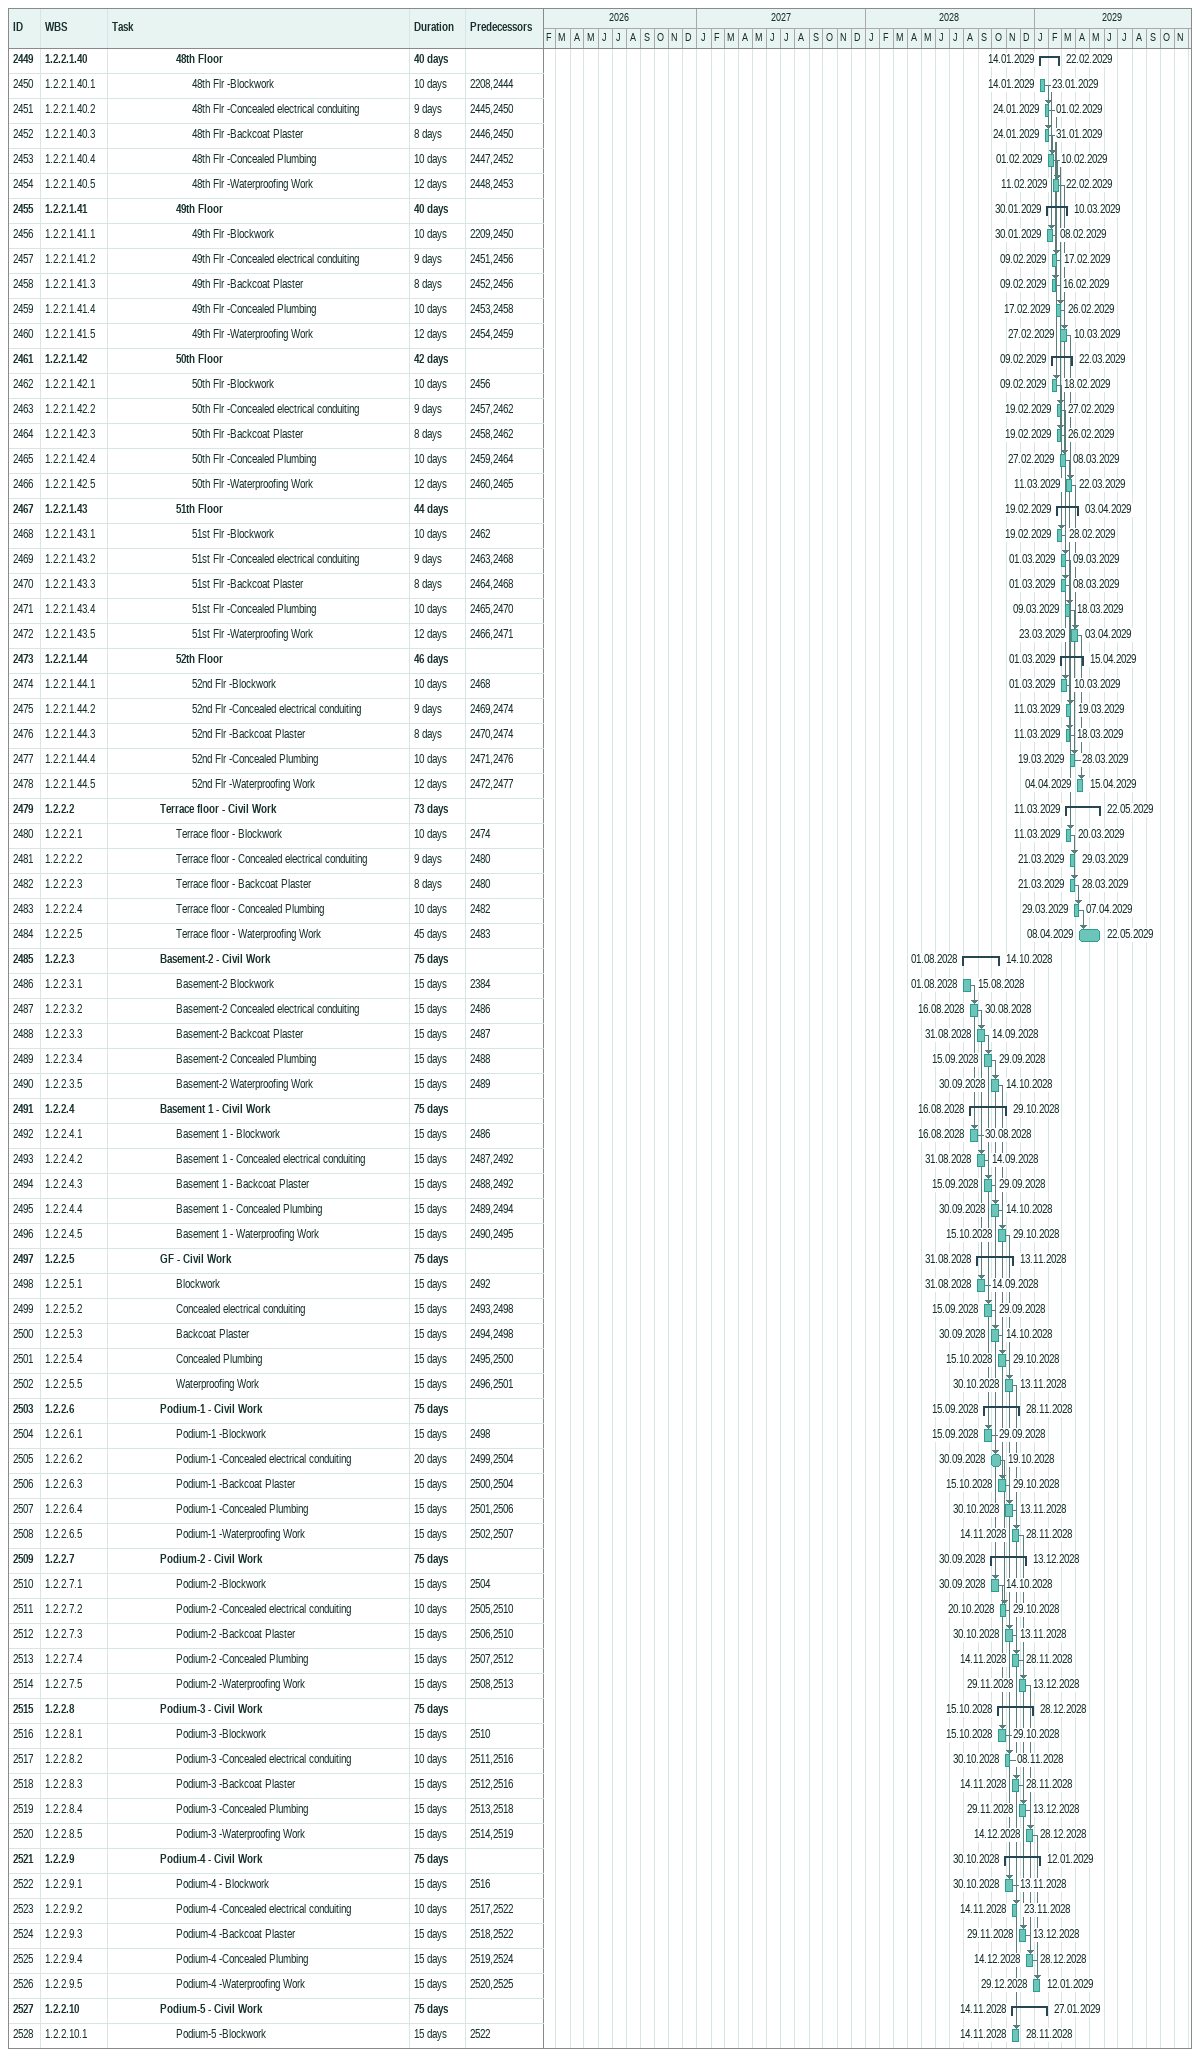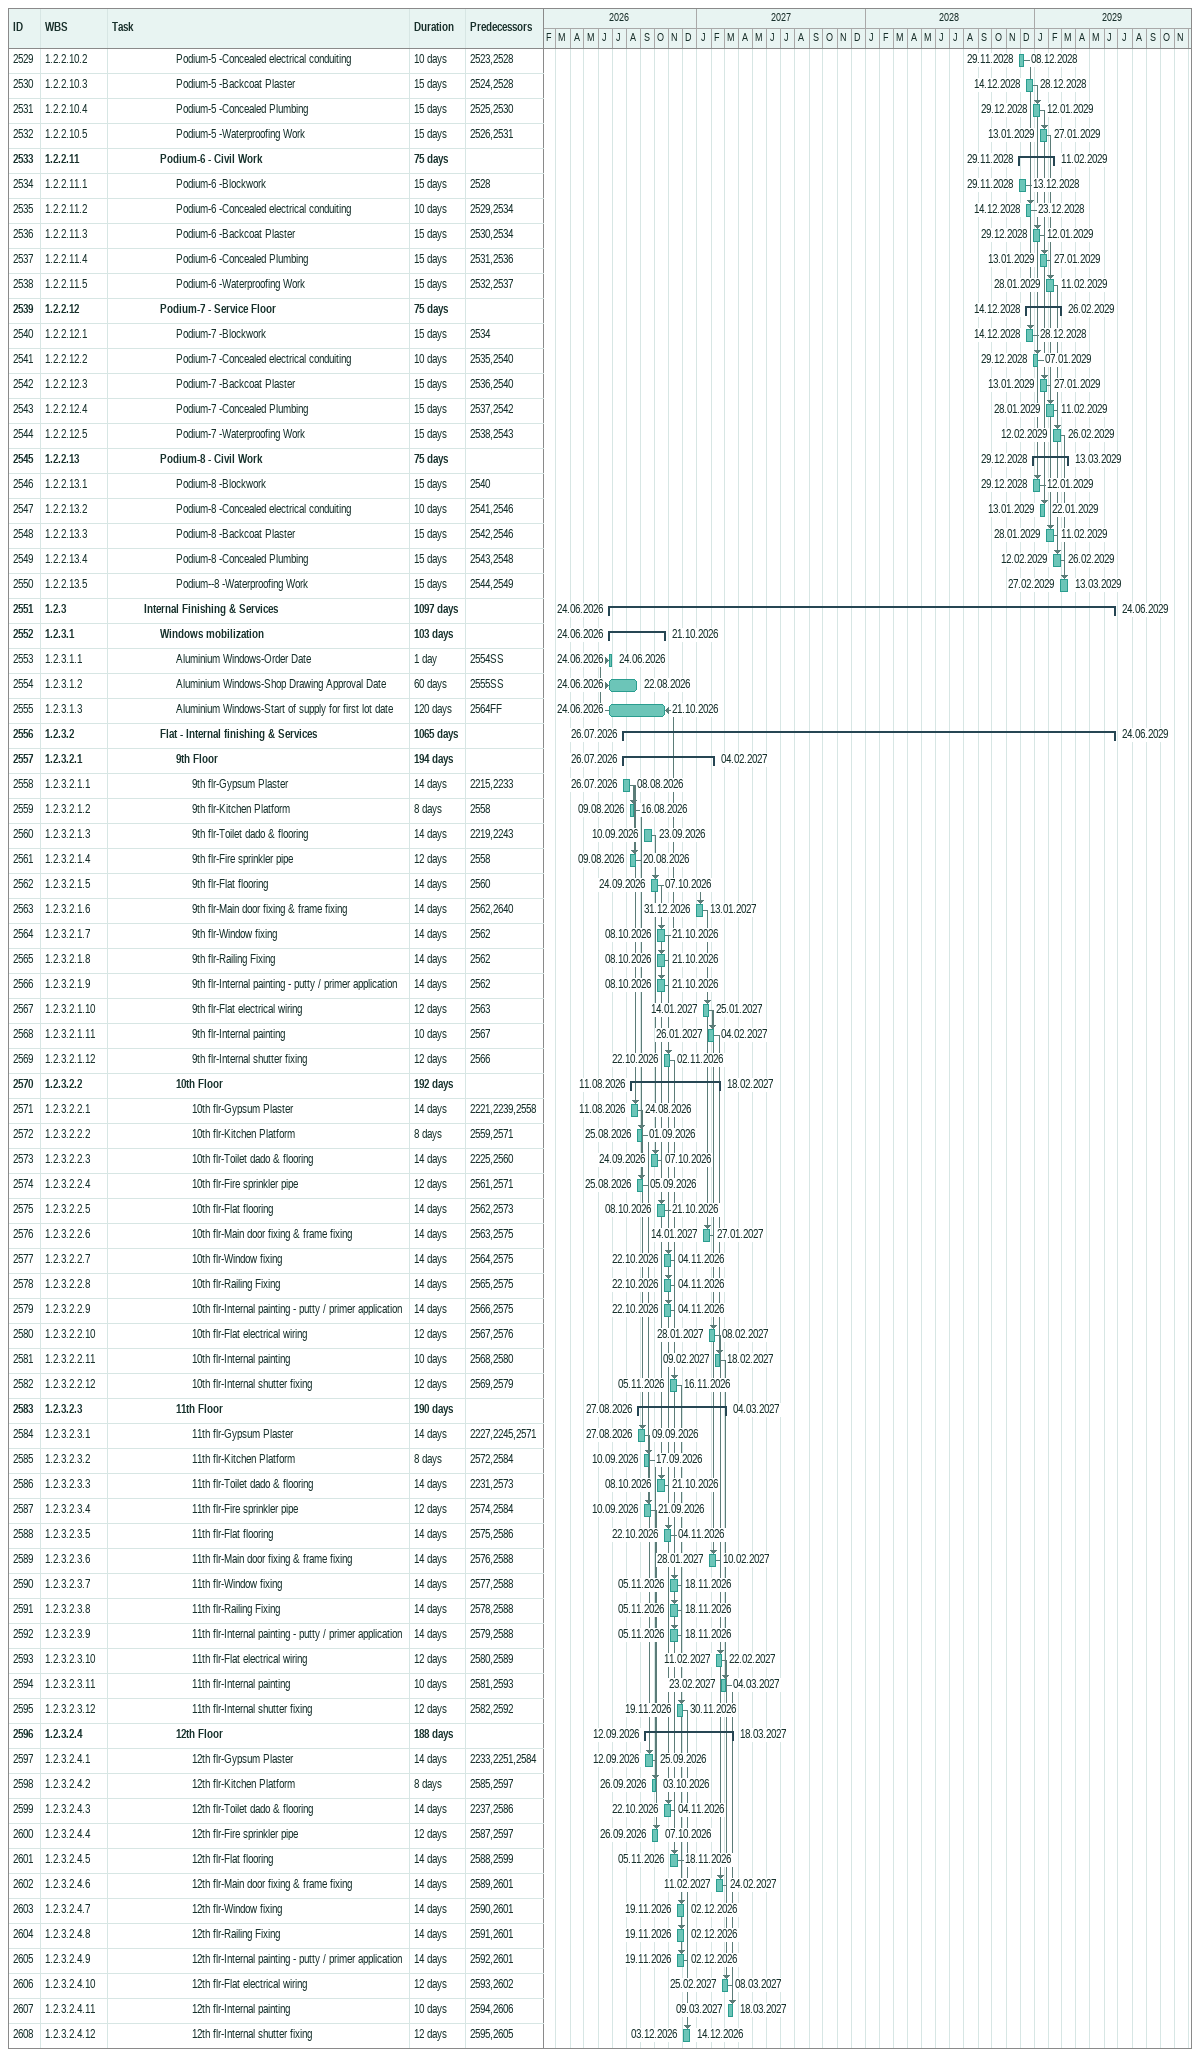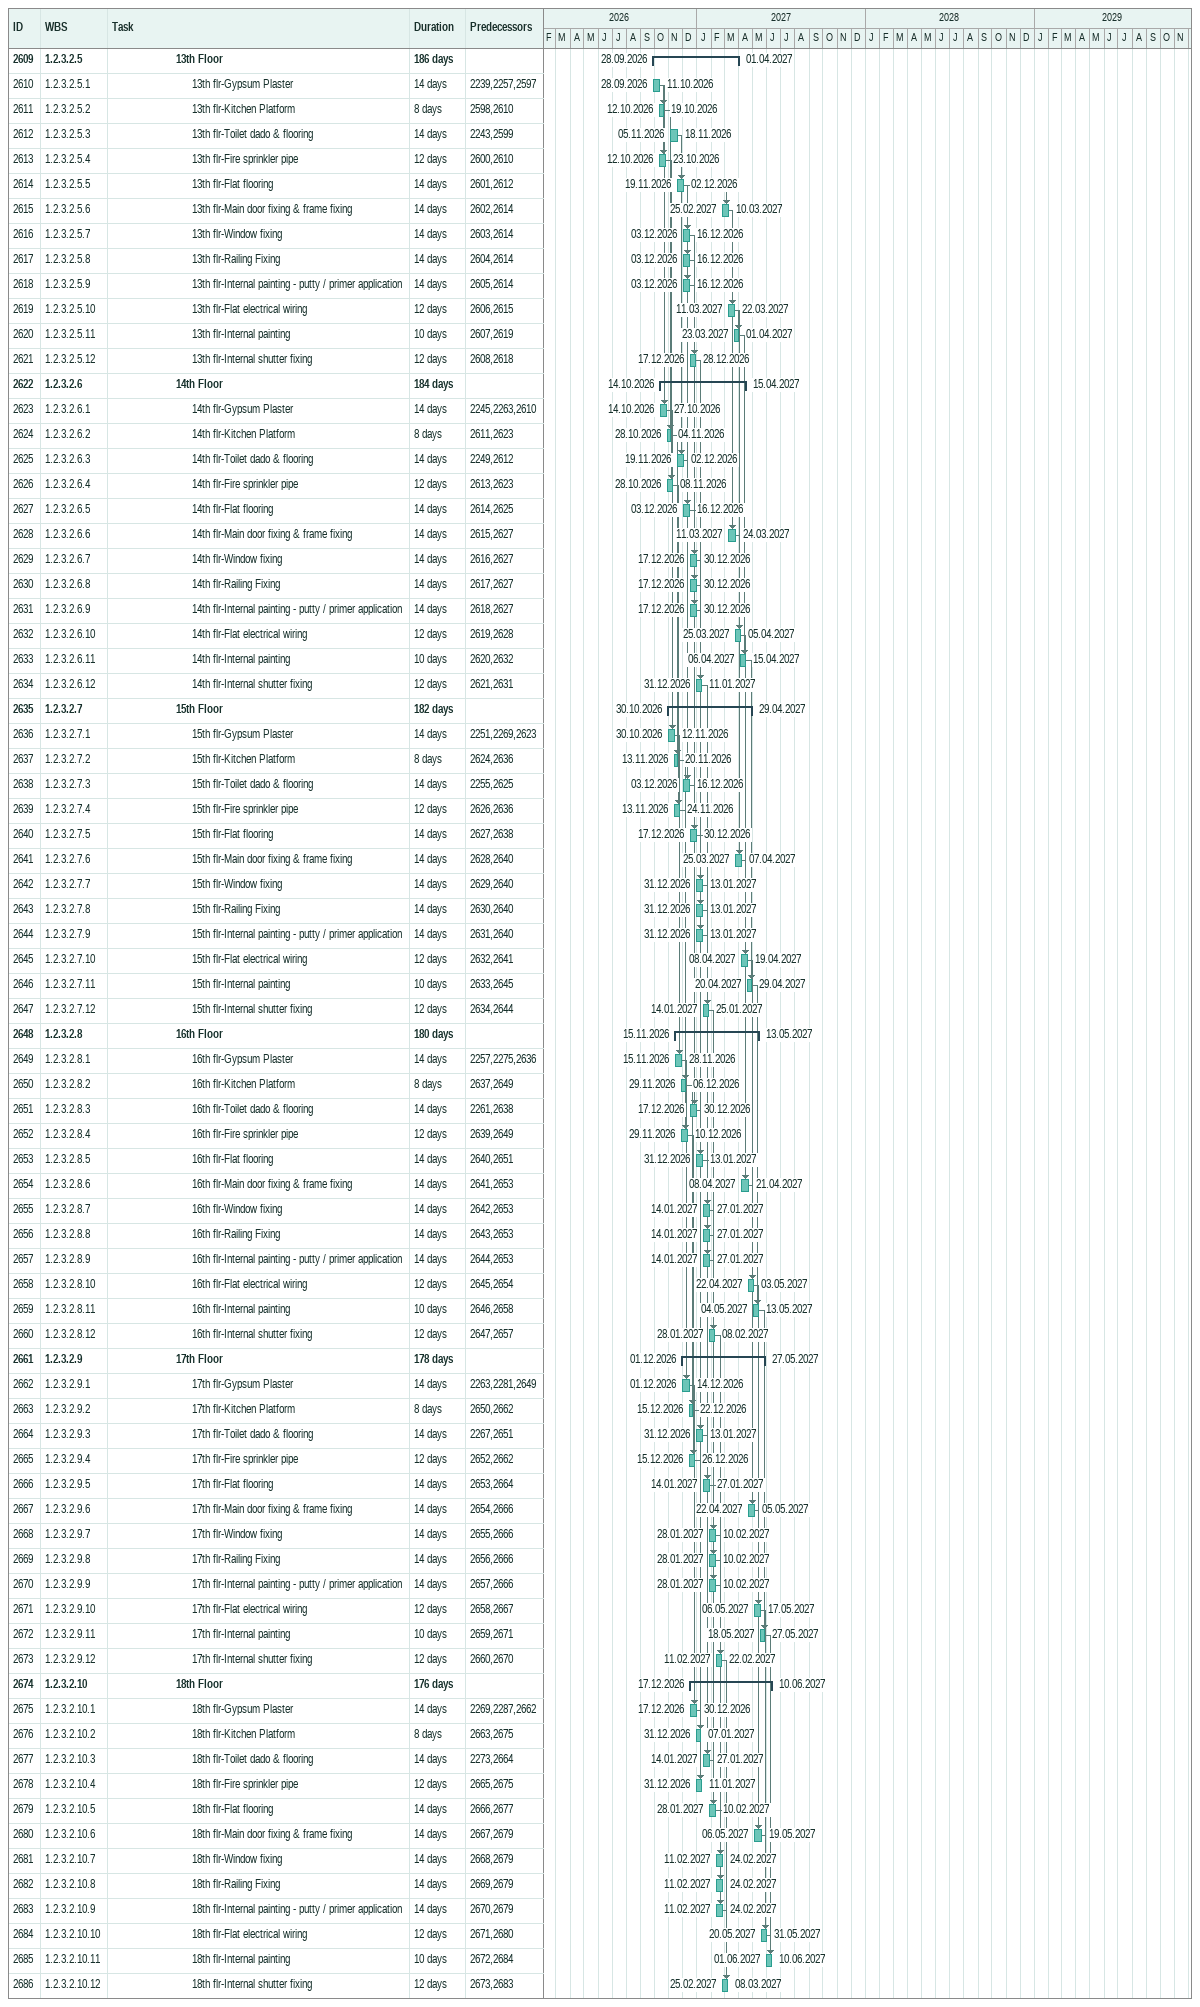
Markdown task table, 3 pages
| ID | WBS | Task | Duration | Start | Finish | Predecessors |
|---|---|---|---|---|---|---|
| 2449 | 1.2.2.1.40 | **48th Floor** | 40d | 2029-01-14 | 2029-02-22 |  |
| 2450 | 1.2.2.1.40.1 | 48th Flr -Blockwork | 10d | 2029-01-14 | 2029-01-23 | 2208, 2444 |
| 2451 | 1.2.2.1.40.2 | 48th Flr -Concealed electrical conduiting | 9d | 2029-01-24 | 2029-02-01 | 2445, 2450 |
| 2452 | 1.2.2.1.40.3 | 48th Flr -Backcoat Plaster | 8d | 2029-01-24 | 2029-01-31 | 2446, 2450 |
| 2453 | 1.2.2.1.40.4 | 48th Flr -Concealed Plumbing | 10d | 2029-02-01 | 2029-02-10 | 2447, 2452 |
| 2454 | 1.2.2.1.40.5 | 48th Flr -Waterproofing Work | 12d | 2029-02-11 | 2029-02-22 | 2448, 2453 |
| 2455 | 1.2.2.1.41 | **49th Floor** | 40d | 2029-01-30 | 2029-03-10 |  |
| 2456 | 1.2.2.1.41.1 | 49th Flr -Blockwork | 10d | 2029-01-30 | 2029-02-08 | 2209, 2450 |
| 2457 | 1.2.2.1.41.2 | 49th Flr -Concealed electrical conduiting | 9d | 2029-02-09 | 2029-02-17 | 2451, 2456 |
| 2458 | 1.2.2.1.41.3 | 49th Flr -Backcoat Plaster | 8d | 2029-02-09 | 2029-02-16 | 2452, 2456 |
| 2459 | 1.2.2.1.41.4 | 49th Flr -Concealed Plumbing | 10d | 2029-02-17 | 2029-02-26 | 2453, 2458 |
| 2460 | 1.2.2.1.41.5 | 49th Flr -Waterproofing Work | 12d | 2029-02-27 | 2029-03-10 | 2454, 2459 |
| 2461 | 1.2.2.1.42 | **50th Floor** | 42d | 2029-02-09 | 2029-03-22 |  |
| 2462 | 1.2.2.1.42.1 | 50th Flr -Blockwork | 10d | 2029-02-09 | 2029-02-18 | 2456 |
| 2463 | 1.2.2.1.42.2 | 50th Flr -Concealed electrical conduiting | 9d | 2029-02-19 | 2029-02-27 | 2457, 2462 |
| 2464 | 1.2.2.1.42.3 | 50th Flr -Backcoat Plaster | 8d | 2029-02-19 | 2029-02-26 | 2458, 2462 |
| 2465 | 1.2.2.1.42.4 | 50th Flr -Concealed Plumbing | 10d | 2029-02-27 | 2029-03-08 | 2459, 2464 |
| 2466 | 1.2.2.1.42.5 | 50th Flr -Waterproofing Work | 12d | 2029-03-11 | 2029-03-22 | 2460, 2465 |
| 2467 | 1.2.2.1.43 | **51th Floor** | 44d | 2029-02-19 | 2029-04-03 |  |
| 2468 | 1.2.2.1.43.1 | 51st Flr -Blockwork | 10d | 2029-02-19 | 2029-02-28 | 2462 |
| 2469 | 1.2.2.1.43.2 | 51st Flr -Concealed electrical conduiting | 9d | 2029-03-01 | 2029-03-09 | 2463, 2468 |
| 2470 | 1.2.2.1.43.3 | 51st Flr -Backcoat Plaster | 8d | 2029-03-01 | 2029-03-08 | 2464, 2468 |
| 2471 | 1.2.2.1.43.4 | 51st Flr -Concealed Plumbing | 10d | 2029-03-09 | 2029-03-18 | 2465, 2470 |
| 2472 | 1.2.2.1.43.5 | 51st Flr -Waterproofing Work | 12d | 2029-03-23 | 2029-04-03 | 2466, 2471 |
| 2473 | 1.2.2.1.44 | **52th Floor** | 46d | 2029-03-01 | 2029-04-15 |  |
| 2474 | 1.2.2.1.44.1 | 52nd Flr -Blockwork | 10d | 2029-03-01 | 2029-03-10 | 2468 |
| 2475 | 1.2.2.1.44.2 | 52nd Flr -Concealed electrical conduiting | 9d | 2029-03-11 | 2029-03-19 | 2469, 2474 |
| 2476 | 1.2.2.1.44.3 | 52nd Flr -Backcoat Plaster | 8d | 2029-03-11 | 2029-03-18 | 2470, 2474 |
| 2477 | 1.2.2.1.44.4 | 52nd Flr -Concealed Plumbing | 10d | 2029-03-19 | 2029-03-28 | 2471, 2476 |
| 2478 | 1.2.2.1.44.5 | 52nd Flr -Waterproofing Work | 12d | 2029-04-04 | 2029-04-15 | 2472, 2477 |
| 2479 | 1.2.2.2 | **Terrace floor - Civil Work** | 73d | 2029-03-11 | 2029-05-22 |  |
| 2480 | 1.2.2.2.1 | Terrace floor - Blockwork | 10d | 2029-03-11 | 2029-03-20 | 2474 |
| 2481 | 1.2.2.2.2 | Terrace floor - Concealed electrical conduiting | 9d | 2029-03-21 | 2029-03-29 | 2480 |
| 2482 | 1.2.2.2.3 | Terrace floor - Backcoat Plaster | 8d | 2029-03-21 | 2029-03-28 | 2480 |
| 2483 | 1.2.2.2.4 | Terrace floor - Concealed Plumbing | 10d | 2029-03-29 | 2029-04-07 | 2482 |
| 2484 | 1.2.2.2.5 | Terrace floor - Waterproofing Work | 45d | 2029-04-08 | 2029-05-22 | 2483 |
| 2485 | 1.2.2.3 | **Basement-2 - Civil Work** | 75d | 2028-08-01 | 2028-10-14 |  |
| 2486 | 1.2.2.3.1 | Basement-2 Blockwork | 15d | 2028-08-01 | 2028-08-15 | 2384 |
| 2487 | 1.2.2.3.2 | Basement-2 Concealed electrical conduiting | 15d | 2028-08-16 | 2028-08-30 | 2486 |
| 2488 | 1.2.2.3.3 | Basement-2 Backcoat Plaster | 15d | 2028-08-31 | 2028-09-14 | 2487 |
| 2489 | 1.2.2.3.4 | Basement-2 Concealed Plumbing | 15d | 2028-09-15 | 2028-09-29 | 2488 |
| 2490 | 1.2.2.3.5 | Basement-2 Waterproofing Work | 15d | 2028-09-30 | 2028-10-14 | 2489 |
| 2491 | 1.2.2.4 | **Basement 1 - Civil Work** | 75d | 2028-08-16 | 2028-10-29 |  |
| 2492 | 1.2.2.4.1 | Basement 1 - Blockwork | 15d | 2028-08-16 | 2028-08-30 | 2486 |
| 2493 | 1.2.2.4.2 | Basement 1 - Concealed electrical conduiting | 15d | 2028-08-31 | 2028-09-14 | 2487, 2492 |
| 2494 | 1.2.2.4.3 | Basement 1 - Backcoat Plaster | 15d | 2028-09-15 | 2028-09-29 | 2488, 2492 |
| 2495 | 1.2.2.4.4 | Basement 1 - Concealed Plumbing | 15d | 2028-09-30 | 2028-10-14 | 2489, 2494 |
| 2496 | 1.2.2.4.5 | Basement 1 - Waterproofing Work | 15d | 2028-10-15 | 2028-10-29 | 2490, 2495 |
| 2497 | 1.2.2.5 | **GF - Civil Work** | 75d | 2028-08-31 | 2028-11-13 |  |
| 2498 | 1.2.2.5.1 | Blockwork | 15d | 2028-08-31 | 2028-09-14 | 2492 |
| 2499 | 1.2.2.5.2 | Concealed electrical conduiting | 15d | 2028-09-15 | 2028-09-29 | 2493, 2498 |
| 2500 | 1.2.2.5.3 | Backcoat Plaster | 15d | 2028-09-30 | 2028-10-14 | 2494, 2498 |
| 2501 | 1.2.2.5.4 | Concealed Plumbing | 15d | 2028-10-15 | 2028-10-29 | 2495, 2500 |
| 2502 | 1.2.2.5.5 | Waterproofing Work | 15d | 2028-10-30 | 2028-11-13 | 2496, 2501 |
| 2503 | 1.2.2.6 | **Podium-1 - Civil Work** | 75d | 2028-09-15 | 2028-11-28 |  |
| 2504 | 1.2.2.6.1 | Podium-1 -Blockwork | 15d | 2028-09-15 | 2028-09-29 | 2498 |
| 2505 | 1.2.2.6.2 | Podium-1 -Concealed electrical conduiting | 20d | 2028-09-30 | 2028-10-19 | 2499, 2504 |
| 2506 | 1.2.2.6.3 | Podium-1 -Backcoat Plaster | 15d | 2028-10-15 | 2028-10-29 | 2500, 2504 |
| 2507 | 1.2.2.6.4 | Podium-1 -Concealed Plumbing | 15d | 2028-10-30 | 2028-11-13 | 2501, 2506 |
| 2508 | 1.2.2.6.5 | Podium-1 -Waterproofing Work | 15d | 2028-11-14 | 2028-11-28 | 2502, 2507 |
| 2509 | 1.2.2.7 | **Podium-2 - Civil Work** | 75d | 2028-09-30 | 2028-12-13 |  |
| 2510 | 1.2.2.7.1 | Podium-2 -Blockwork | 15d | 2028-09-30 | 2028-10-14 | 2504 |
| 2511 | 1.2.2.7.2 | Podium-2 -Concealed electrical conduiting | 10d | 2028-10-20 | 2028-10-29 | 2505, 2510 |
| 2512 | 1.2.2.7.3 | Podium-2 -Backcoat Plaster | 15d | 2028-10-30 | 2028-11-13 | 2506, 2510 |
| 2513 | 1.2.2.7.4 | Podium-2 -Concealed Plumbing | 15d | 2028-11-14 | 2028-11-28 | 2507, 2512 |
| 2514 | 1.2.2.7.5 | Podium-2 -Waterproofing Work | 15d | 2028-11-29 | 2028-12-13 | 2508, 2513 |
| 2515 | 1.2.2.8 | **Podium-3 - Civil Work** | 75d | 2028-10-15 | 2028-12-28 |  |
| 2516 | 1.2.2.8.1 | Podium-3 -Blockwork | 15d | 2028-10-15 | 2028-10-29 | 2510 |
| 2517 | 1.2.2.8.2 | Podium-3 -Concealed electrical conduiting | 10d | 2028-10-30 | 2028-11-08 | 2511, 2516 |
| 2518 | 1.2.2.8.3 | Podium-3 -Backcoat Plaster | 15d | 2028-11-14 | 2028-11-28 | 2512, 2516 |
| 2519 | 1.2.2.8.4 | Podium-3 -Concealed Plumbing | 15d | 2028-11-29 | 2028-12-13 | 2513, 2518 |
| 2520 | 1.2.2.8.5 | Podium-3 -Waterproofing Work | 15d | 2028-12-14 | 2028-12-28 | 2514, 2519 |
| 2521 | 1.2.2.9 | **Podium-4 - Civil Work** | 75d | 2028-10-30 | 2029-01-12 |  |
| 2522 | 1.2.2.9.1 | Podium-4 - Blockwork | 15d | 2028-10-30 | 2028-11-13 | 2516 |
| 2523 | 1.2.2.9.2 | Podium-4 -Concealed electrical conduiting | 10d | 2028-11-14 | 2028-11-23 | 2517, 2522 |
| 2524 | 1.2.2.9.3 | Podium-4 -Backcoat Plaster | 15d | 2028-11-29 | 2028-12-13 | 2518, 2522 |
| 2525 | 1.2.2.9.4 | Podium-4 -Concealed Plumbing | 15d | 2028-12-14 | 2028-12-28 | 2519, 2524 |
| 2526 | 1.2.2.9.5 | Podium-4 -Waterproofing Work | 15d | 2028-12-29 | 2029-01-12 | 2520, 2525 |
| 2527 | 1.2.2.10 | **Podium-5 - Civil Work** | 75d | 2028-11-14 | 2029-01-27 |  |
| 2528 | 1.2.2.10.1 | Podium-5 -Blockwork | 15d | 2028-11-14 | 2028-11-28 | 2522 |
| 2529 | 1.2.2.10.2 | Podium-5 -Concealed electrical conduiting | 10d | 2028-11-29 | 2028-12-08 | 2523, 2528 |
| 2530 | 1.2.2.10.3 | Podium-5 -Backcoat Plaster | 15d | 2028-12-14 | 2028-12-28 | 2524, 2528 |
| 2531 | 1.2.2.10.4 | Podium-5 -Concealed Plumbing | 15d | 2028-12-29 | 2029-01-12 | 2525, 2530 |
| 2532 | 1.2.2.10.5 | Podium-5 -Waterproofing Work | 15d | 2029-01-13 | 2029-01-27 | 2526, 2531 |
| 2533 | 1.2.2.11 | **Podium-6 - Civil Work** | 75d | 2028-11-29 | 2029-02-11 |  |
| 2534 | 1.2.2.11.1 | Podium-6 -Blockwork | 15d | 2028-11-29 | 2028-12-13 | 2528 |
| 2535 | 1.2.2.11.2 | Podium-6 -Concealed electrical conduiting | 10d | 2028-12-14 | 2028-12-23 | 2529, 2534 |
| 2536 | 1.2.2.11.3 | Podium-6 -Backcoat Plaster | 15d | 2028-12-29 | 2029-01-12 | 2530, 2534 |
| 2537 | 1.2.2.11.4 | Podium-6 -Concealed Plumbing | 15d | 2029-01-13 | 2029-01-27 | 2531, 2536 |
| 2538 | 1.2.2.11.5 | Podium-6 -Waterproofing Work | 15d | 2029-01-28 | 2029-02-11 | 2532, 2537 |
| 2539 | 1.2.2.12 | **Podium-7 - Service Floor** | 75d | 2028-12-14 | 2029-02-26 |  |
| 2540 | 1.2.2.12.1 | Podium-7 -Blockwork | 15d | 2028-12-14 | 2028-12-28 | 2534 |
| 2541 | 1.2.2.12.2 | Podium-7 -Concealed electrical conduiting | 10d | 2028-12-29 | 2029-01-07 | 2535, 2540 |
| 2542 | 1.2.2.12.3 | Podium-7 -Backcoat Plaster | 15d | 2029-01-13 | 2029-01-27 | 2536, 2540 |
| 2543 | 1.2.2.12.4 | Podium-7 -Concealed Plumbing | 15d | 2029-01-28 | 2029-02-11 | 2537, 2542 |
| 2544 | 1.2.2.12.5 | Podium-7 -Waterproofing Work | 15d | 2029-02-12 | 2029-02-26 | 2538, 2543 |
| 2545 | 1.2.2.13 | **Podium-8 - Civil Work** | 75d | 2028-12-29 | 2029-03-13 |  |
| 2546 | 1.2.2.13.1 | Podium-8 -Blockwork | 15d | 2028-12-29 | 2029-01-12 | 2540 |
| 2547 | 1.2.2.13.2 | Podium-8 -Concealed electrical conduiting | 10d | 2029-01-13 | 2029-01-22 | 2541, 2546 |
| 2548 | 1.2.2.13.3 | Podium-8 -Backcoat Plaster | 15d | 2029-01-28 | 2029-02-11 | 2542, 2546 |
| 2549 | 1.2.2.13.4 | Podium-8 -Concealed Plumbing | 15d | 2029-02-12 | 2029-02-26 | 2543, 2548 |
| 2550 | 1.2.2.13.5 | Podium--8 -Waterproofing Work | 15d | 2029-02-27 | 2029-03-13 | 2544, 2549 |
| 2551 | 1.2.3 | **Internal Finishing & Services** | 1097d | 2026-06-24 | 2029-06-24 |  |
| 2552 | 1.2.3.1 | **Windows mobilization** | 103d | 2026-06-24 | 2026-10-21 |  |
| 2553 | 1.2.3.1.1 | Aluminium Windows-Order Date | 1d | 2026-06-24 | 2026-06-24 | 2554SS |
| 2554 | 1.2.3.1.2 | Aluminium Windows-Shop Drawing Approval Date | 60d | 2026-06-24 | 2026-08-22 | 2555SS |
| 2555 | 1.2.3.1.3 | Aluminium Windows-Start of supply for first lot date | 120d | 2026-06-24 | 2026-10-21 | 2564FF |
| 2556 | 1.2.3.2 | **Flat - Internal finishing & Services** | 1065d | 2026-07-26 | 2029-06-24 |  |
| 2557 | 1.2.3.2.1 | **9th Floor** | 194d | 2026-07-26 | 2027-02-04 |  |
| 2558 | 1.2.3.2.1.1 | 9th flr-Gypsum Plaster | 14d | 2026-07-26 | 2026-08-08 | 2215, 2233 |
| 2559 | 1.2.3.2.1.2 | 9th flr-Kitchen Platform | 8d | 2026-08-09 | 2026-08-16 | 2558 |
| 2560 | 1.2.3.2.1.3 | 9th flr-Toilet dado & flooring | 14d | 2026-09-10 | 2026-09-23 | 2219, 2243 |
| 2561 | 1.2.3.2.1.4 | 9th flr-Fire sprinkler pipe | 12d | 2026-08-09 | 2026-08-20 | 2558 |
| 2562 | 1.2.3.2.1.5 | 9th flr-Flat flooring | 14d | 2026-09-24 | 2026-10-07 | 2560 |
| 2563 | 1.2.3.2.1.6 | 9th flr-Main door fixing & frame fixing | 14d | 2026-12-31 | 2027-01-13 | 2562, 2640 |
| 2564 | 1.2.3.2.1.7 | 9th flr-Window fixing | 14d | 2026-10-08 | 2026-10-21 | 2562 |
| 2565 | 1.2.3.2.1.8 | 9th flr-Railing Fixing | 14d | 2026-10-08 | 2026-10-21 | 2562 |
| 2566 | 1.2.3.2.1.9 | 9th flr-Internal painting - putty / primer application | 14d | 2026-10-08 | 2026-10-21 | 2562 |
| 2567 | 1.2.3.2.1.10 | 9th flr-Flat electrical wiring | 12d | 2027-01-14 | 2027-01-25 | 2563 |
| 2568 | 1.2.3.2.1.11 | 9th flr-Internal painting | 10d | 2027-01-26 | 2027-02-04 | 2567 |
| 2569 | 1.2.3.2.1.12 | 9th flr-Internal shutter fixing | 12d | 2026-10-22 | 2026-11-02 | 2566 |
| 2570 | 1.2.3.2.2 | **10th Floor** | 192d | 2026-08-11 | 2027-02-18 |  |
| 2571 | 1.2.3.2.2.1 | 10th flr-Gypsum Plaster | 14d | 2026-08-11 | 2026-08-24 | 2221, 2239, 2558 |
| 2572 | 1.2.3.2.2.2 | 10th flr-Kitchen Platform | 8d | 2026-08-25 | 2026-09-01 | 2559, 2571 |
| 2573 | 1.2.3.2.2.3 | 10th flr-Toilet dado & flooring | 14d | 2026-09-24 | 2026-10-07 | 2225, 2560 |
| 2574 | 1.2.3.2.2.4 | 10th flr-Fire sprinkler pipe | 12d | 2026-08-25 | 2026-09-05 | 2561, 2571 |
| 2575 | 1.2.3.2.2.5 | 10th flr-Flat flooring | 14d | 2026-10-08 | 2026-10-21 | 2562, 2573 |
| 2576 | 1.2.3.2.2.6 | 10th flr-Main door fixing & frame fixing | 14d | 2027-01-14 | 2027-01-27 | 2563, 2575 |
| 2577 | 1.2.3.2.2.7 | 10th flr-Window fixing | 14d | 2026-10-22 | 2026-11-04 | 2564, 2575 |
| 2578 | 1.2.3.2.2.8 | 10th flr-Railing Fixing | 14d | 2026-10-22 | 2026-11-04 | 2565, 2575 |
| 2579 | 1.2.3.2.2.9 | 10th flr-Internal painting - putty / primer application | 14d | 2026-10-22 | 2026-11-04 | 2566, 2575 |
| 2580 | 1.2.3.2.2.10 | 10th flr-Flat electrical wiring | 12d | 2027-01-28 | 2027-02-08 | 2567, 2576 |
| 2581 | 1.2.3.2.2.11 | 10th flr-Internal painting | 10d | 2027-02-09 | 2027-02-18 | 2568, 2580 |
| 2582 | 1.2.3.2.2.12 | 10th flr-Internal shutter fixing | 12d | 2026-11-05 | 2026-11-16 | 2569, 2579 |
| 2583 | 1.2.3.2.3 | **11th Floor** | 190d | 2026-08-27 | 2027-03-04 |  |
| 2584 | 1.2.3.2.3.1 | 11th flr-Gypsum Plaster | 14d | 2026-08-27 | 2026-09-09 | 2227, 2245, 2571 |
| 2585 | 1.2.3.2.3.2 | 11th flr-Kitchen Platform | 8d | 2026-09-10 | 2026-09-17 | 2572, 2584 |
| 2586 | 1.2.3.2.3.3 | 11th flr-Toilet dado & flooring | 14d | 2026-10-08 | 2026-10-21 | 2231, 2573 |
| 2587 | 1.2.3.2.3.4 | 11th flr-Fire sprinkler pipe | 12d | 2026-09-10 | 2026-09-21 | 2574, 2584 |
| 2588 | 1.2.3.2.3.5 | 11th flr-Flat flooring | 14d | 2026-10-22 | 2026-11-04 | 2575, 2586 |
| 2589 | 1.2.3.2.3.6 | 11th flr-Main door fixing & frame fixing | 14d | 2027-01-28 | 2027-02-10 | 2576, 2588 |
| 2590 | 1.2.3.2.3.7 | 11th flr-Window fixing | 14d | 2026-11-05 | 2026-11-18 | 2577, 2588 |
| 2591 | 1.2.3.2.3.8 | 11th flr-Railing Fixing | 14d | 2026-11-05 | 2026-11-18 | 2578, 2588 |
| 2592 | 1.2.3.2.3.9 | 11th flr-Internal painting - putty / primer application | 14d | 2026-11-05 | 2026-11-18 | 2579, 2588 |
| 2593 | 1.2.3.2.3.10 | 11th flr-Flat electrical wiring | 12d | 2027-02-11 | 2027-02-22 | 2580, 2589 |
| 2594 | 1.2.3.2.3.11 | 11th flr-Internal painting | 10d | 2027-02-23 | 2027-03-04 | 2581, 2593 |
| 2595 | 1.2.3.2.3.12 | 11th flr-Internal shutter fixing | 12d | 2026-11-19 | 2026-11-30 | 2582, 2592 |
| 2596 | 1.2.3.2.4 | **12th Floor** | 188d | 2026-09-12 | 2027-03-18 |  |
| 2597 | 1.2.3.2.4.1 | 12th flr-Gypsum Plaster | 14d | 2026-09-12 | 2026-09-25 | 2233, 2251, 2584 |
| 2598 | 1.2.3.2.4.2 | 12th flr-Kitchen Platform | 8d | 2026-09-26 | 2026-10-03 | 2585, 2597 |
| 2599 | 1.2.3.2.4.3 | 12th flr-Toilet dado & flooring | 14d | 2026-10-22 | 2026-11-04 | 2237, 2586 |
| 2600 | 1.2.3.2.4.4 | 12th flr-Fire sprinkler pipe | 12d | 2026-09-26 | 2026-10-07 | 2587, 2597 |
| 2601 | 1.2.3.2.4.5 | 12th flr-Flat flooring | 14d | 2026-11-05 | 2026-11-18 | 2588, 2599 |
| 2602 | 1.2.3.2.4.6 | 12th flr-Main door fixing & frame fixing | 14d | 2027-02-11 | 2027-02-24 | 2589, 2601 |
| 2603 | 1.2.3.2.4.7 | 12th flr-Window fixing | 14d | 2026-11-19 | 2026-12-02 | 2590, 2601 |
| 2604 | 1.2.3.2.4.8 | 12th flr-Railing Fixing | 14d | 2026-11-19 | 2026-12-02 | 2591, 2601 |
| 2605 | 1.2.3.2.4.9 | 12th flr-Internal painting - putty / primer application | 14d | 2026-11-19 | 2026-12-02 | 2592, 2601 |
| 2606 | 1.2.3.2.4.10 | 12th flr-Flat electrical wiring | 12d | 2027-02-25 | 2027-03-08 | 2593, 2602 |
| 2607 | 1.2.3.2.4.11 | 12th flr-Internal painting | 10d | 2027-03-09 | 2027-03-18 | 2594, 2606 |
| 2608 | 1.2.3.2.4.12 | 12th flr-Internal shutter fixing | 12d | 2026-12-03 | 2026-12-14 | 2595, 2605 |
| 2609 | 1.2.3.2.5 | **13th Floor** | 186d | 2026-09-28 | 2027-04-01 |  |
| 2610 | 1.2.3.2.5.1 | 13th flr-Gypsum Plaster | 14d | 2026-09-28 | 2026-10-11 | 2239, 2257, 2597 |
| 2611 | 1.2.3.2.5.2 | 13th flr-Kitchen Platform | 8d | 2026-10-12 | 2026-10-19 | 2598, 2610 |
| 2612 | 1.2.3.2.5.3 | 13th flr-Toilet dado & flooring | 14d | 2026-11-05 | 2026-11-18 | 2243, 2599 |
| 2613 | 1.2.3.2.5.4 | 13th flr-Fire sprinkler pipe | 12d | 2026-10-12 | 2026-10-23 | 2600, 2610 |
| 2614 | 1.2.3.2.5.5 | 13th flr-Flat flooring | 14d | 2026-11-19 | 2026-12-02 | 2601, 2612 |
| 2615 | 1.2.3.2.5.6 | 13th flr-Main door fixing & frame fixing | 14d | 2027-02-25 | 2027-03-10 | 2602, 2614 |
| 2616 | 1.2.3.2.5.7 | 13th flr-Window fixing | 14d | 2026-12-03 | 2026-12-16 | 2603, 2614 |
| 2617 | 1.2.3.2.5.8 | 13th flr-Railing Fixing | 14d | 2026-12-03 | 2026-12-16 | 2604, 2614 |
| 2618 | 1.2.3.2.5.9 | 13th flr-Internal painting - putty / primer application | 14d | 2026-12-03 | 2026-12-16 | 2605, 2614 |
| 2619 | 1.2.3.2.5.10 | 13th flr-Flat electrical wiring | 12d | 2027-03-11 | 2027-03-22 | 2606, 2615 |
| 2620 | 1.2.3.2.5.11 | 13th flr-Internal painting | 10d | 2027-03-23 | 2027-04-01 | 2607, 2619 |
| 2621 | 1.2.3.2.5.12 | 13th flr-Internal shutter fixing | 12d | 2026-12-17 | 2026-12-28 | 2608, 2618 |
| 2622 | 1.2.3.2.6 | **14th Floor** | 184d | 2026-10-14 | 2027-04-15 |  |
| 2623 | 1.2.3.2.6.1 | 14th flr-Gypsum Plaster | 14d | 2026-10-14 | 2026-10-27 | 2245, 2263, 2610 |
| 2624 | 1.2.3.2.6.2 | 14th flr-Kitchen Platform | 8d | 2026-10-28 | 2026-11-04 | 2611, 2623 |
| 2625 | 1.2.3.2.6.3 | 14th flr-Toilet dado & flooring | 14d | 2026-11-19 | 2026-12-02 | 2249, 2612 |
| 2626 | 1.2.3.2.6.4 | 14th flr-Fire sprinkler pipe | 12d | 2026-10-28 | 2026-11-08 | 2613, 2623 |
| 2627 | 1.2.3.2.6.5 | 14th flr-Flat flooring | 14d | 2026-12-03 | 2026-12-16 | 2614, 2625 |
| 2628 | 1.2.3.2.6.6 | 14th flr-Main door fixing & frame fixing | 14d | 2027-03-11 | 2027-03-24 | 2615, 2627 |
| 2629 | 1.2.3.2.6.7 | 14th flr-Window fixing | 14d | 2026-12-17 | 2026-12-30 | 2616, 2627 |
| 2630 | 1.2.3.2.6.8 | 14th flr-Railing Fixing | 14d | 2026-12-17 | 2026-12-30 | 2617, 2627 |
| 2631 | 1.2.3.2.6.9 | 14th flr-Internal painting - putty / primer application | 14d | 2026-12-17 | 2026-12-30 | 2618, 2627 |
| 2632 | 1.2.3.2.6.10 | 14th flr-Flat electrical wiring | 12d | 2027-03-25 | 2027-04-05 | 2619, 2628 |
| 2633 | 1.2.3.2.6.11 | 14th flr-Internal painting | 10d | 2027-04-06 | 2027-04-15 | 2620, 2632 |
| 2634 | 1.2.3.2.6.12 | 14th flr-Internal shutter fixing | 12d | 2026-12-31 | 2027-01-11 | 2621, 2631 |
| 2635 | 1.2.3.2.7 | **15th Floor** | 182d | 2026-10-30 | 2027-04-29 |  |
| 2636 | 1.2.3.2.7.1 | 15th flr-Gypsum Plaster | 14d | 2026-10-30 | 2026-11-12 | 2251, 2269, 2623 |
| 2637 | 1.2.3.2.7.2 | 15th flr-Kitchen Platform | 8d | 2026-11-13 | 2026-11-20 | 2624, 2636 |
| 2638 | 1.2.3.2.7.3 | 15th flr-Toilet dado & flooring | 14d | 2026-12-03 | 2026-12-16 | 2255, 2625 |
| 2639 | 1.2.3.2.7.4 | 15th flr-Fire sprinkler pipe | 12d | 2026-11-13 | 2026-11-24 | 2626, 2636 |
| 2640 | 1.2.3.2.7.5 | 15th flr-Flat flooring | 14d | 2026-12-17 | 2026-12-30 | 2627, 2638 |
| 2641 | 1.2.3.2.7.6 | 15th flr-Main door fixing & frame fixing | 14d | 2027-03-25 | 2027-04-07 | 2628, 2640 |
| 2642 | 1.2.3.2.7.7 | 15th flr-Window fixing | 14d | 2026-12-31 | 2027-01-13 | 2629, 2640 |
| 2643 | 1.2.3.2.7.8 | 15th flr-Railing Fixing | 14d | 2026-12-31 | 2027-01-13 | 2630, 2640 |
| 2644 | 1.2.3.2.7.9 | 15th flr-Internal painting - putty / primer application | 14d | 2026-12-31 | 2027-01-13 | 2631, 2640 |
| 2645 | 1.2.3.2.7.10 | 15th flr-Flat electrical wiring | 12d | 2027-04-08 | 2027-04-19 | 2632, 2641 |
| 2646 | 1.2.3.2.7.11 | 15th flr-Internal painting | 10d | 2027-04-20 | 2027-04-29 | 2633, 2645 |
| 2647 | 1.2.3.2.7.12 | 15th flr-Internal shutter fixing | 12d | 2027-01-14 | 2027-01-25 | 2634, 2644 |
| 2648 | 1.2.3.2.8 | **16th Floor** | 180d | 2026-11-15 | 2027-05-13 |  |
| 2649 | 1.2.3.2.8.1 | 16th flr-Gypsum Plaster | 14d | 2026-11-15 | 2026-11-28 | 2257, 2275, 2636 |
| 2650 | 1.2.3.2.8.2 | 16th flr-Kitchen Platform | 8d | 2026-11-29 | 2026-12-06 | 2637, 2649 |
| 2651 | 1.2.3.2.8.3 | 16th flr-Toilet dado & flooring | 14d | 2026-12-17 | 2026-12-30 | 2261, 2638 |
| 2652 | 1.2.3.2.8.4 | 16th flr-Fire sprinkler pipe | 12d | 2026-11-29 | 2026-12-10 | 2639, 2649 |
| 2653 | 1.2.3.2.8.5 | 16th flr-Flat flooring | 14d | 2026-12-31 | 2027-01-13 | 2640, 2651 |
| 2654 | 1.2.3.2.8.6 | 16th flr-Main door fixing & frame fixing | 14d | 2027-04-08 | 2027-04-21 | 2641, 2653 |
| 2655 | 1.2.3.2.8.7 | 16th flr-Window fixing | 14d | 2027-01-14 | 2027-01-27 | 2642, 2653 |
| 2656 | 1.2.3.2.8.8 | 16th flr-Railing Fixing | 14d | 2027-01-14 | 2027-01-27 | 2643, 2653 |
| 2657 | 1.2.3.2.8.9 | 16th flr-Internal painting - putty / primer application | 14d | 2027-01-14 | 2027-01-27 | 2644, 2653 |
| 2658 | 1.2.3.2.8.10 | 16th flr-Flat electrical wiring | 12d | 2027-04-22 | 2027-05-03 | 2645, 2654 |
| 2659 | 1.2.3.2.8.11 | 16th flr-Internal painting | 10d | 2027-05-04 | 2027-05-13 | 2646, 2658 |
| 2660 | 1.2.3.2.8.12 | 16th flr-Internal shutter fixing | 12d | 2027-01-28 | 2027-02-08 | 2647, 2657 |
| 2661 | 1.2.3.2.9 | **17th Floor** | 178d | 2026-12-01 | 2027-05-27 |  |
| 2662 | 1.2.3.2.9.1 | 17th flr-Gypsum Plaster | 14d | 2026-12-01 | 2026-12-14 | 2263, 2281, 2649 |
| 2663 | 1.2.3.2.9.2 | 17th flr-Kitchen Platform | 8d | 2026-12-15 | 2026-12-22 | 2650, 2662 |
| 2664 | 1.2.3.2.9.3 | 17th flr-Toilet dado & flooring | 14d | 2026-12-31 | 2027-01-13 | 2267, 2651 |
| 2665 | 1.2.3.2.9.4 | 17th flr-Fire sprinkler pipe | 12d | 2026-12-15 | 2026-12-26 | 2652, 2662 |
| 2666 | 1.2.3.2.9.5 | 17th flr-Flat flooring | 14d | 2027-01-14 | 2027-01-27 | 2653, 2664 |
| 2667 | 1.2.3.2.9.6 | 17th flr-Main door fixing & frame fixing | 14d | 2027-04-22 | 2027-05-05 | 2654, 2666 |
| 2668 | 1.2.3.2.9.7 | 17th flr-Window fixing | 14d | 2027-01-28 | 2027-02-10 | 2655, 2666 |
| 2669 | 1.2.3.2.9.8 | 17th flr-Railing Fixing | 14d | 2027-01-28 | 2027-02-10 | 2656, 2666 |
| 2670 | 1.2.3.2.9.9 | 17th flr-Internal painting - putty / primer application | 14d | 2027-01-28 | 2027-02-10 | 2657, 2666 |
| 2671 | 1.2.3.2.9.10 | 17th flr-Flat electrical wiring | 12d | 2027-05-06 | 2027-05-17 | 2658, 2667 |
| 2672 | 1.2.3.2.9.11 | 17th flr-Internal painting | 10d | 2027-05-18 | 2027-05-27 | 2659, 2671 |
| 2673 | 1.2.3.2.9.12 | 17th flr-Internal shutter fixing | 12d | 2027-02-11 | 2027-02-22 | 2660, 2670 |
| 2674 | 1.2.3.2.10 | **18th Floor** | 176d | 2026-12-17 | 2027-06-10 |  |
| 2675 | 1.2.3.2.10.1 | 18th flr-Gypsum Plaster | 14d | 2026-12-17 | 2026-12-30 | 2269, 2287, 2662 |
| 2676 | 1.2.3.2.10.2 | 18th flr-Kitchen Platform | 8d | 2026-12-31 | 2027-01-07 | 2663, 2675 |
| 2677 | 1.2.3.2.10.3 | 18th flr-Toilet dado & flooring | 14d | 2027-01-14 | 2027-01-27 | 2273, 2664 |
| 2678 | 1.2.3.2.10.4 | 18th flr-Fire sprinkler pipe | 12d | 2026-12-31 | 2027-01-11 | 2665, 2675 |
| 2679 | 1.2.3.2.10.5 | 18th flr-Flat flooring | 14d | 2027-01-28 | 2027-02-10 | 2666, 2677 |
| 2680 | 1.2.3.2.10.6 | 18th flr-Main door fixing & frame fixing | 14d | 2027-05-06 | 2027-05-19 | 2667, 2679 |
| 2681 | 1.2.3.2.10.7 | 18th flr-Window fixing | 14d | 2027-02-11 | 2027-02-24 | 2668, 2679 |
| 2682 | 1.2.3.2.10.8 | 18th flr-Railing Fixing | 14d | 2027-02-11 | 2027-02-24 | 2669, 2679 |
| 2683 | 1.2.3.2.10.9 | 18th flr-Internal painting - putty / primer application | 14d | 2027-02-11 | 2027-02-24 | 2670, 2679 |
| 2684 | 1.2.3.2.10.10 | 18th flr-Flat electrical wiring | 12d | 2027-05-20 | 2027-05-31 | 2671, 2680 |
| 2685 | 1.2.3.2.10.11 | 18th flr-Internal painting | 10d | 2027-06-01 | 2027-06-10 | 2672, 2684 |
| 2686 | 1.2.3.2.10.12 | 18th flr-Internal shutter fixing | 12d | 2027-02-25 | 2027-03-08 | 2673, 2683 |
